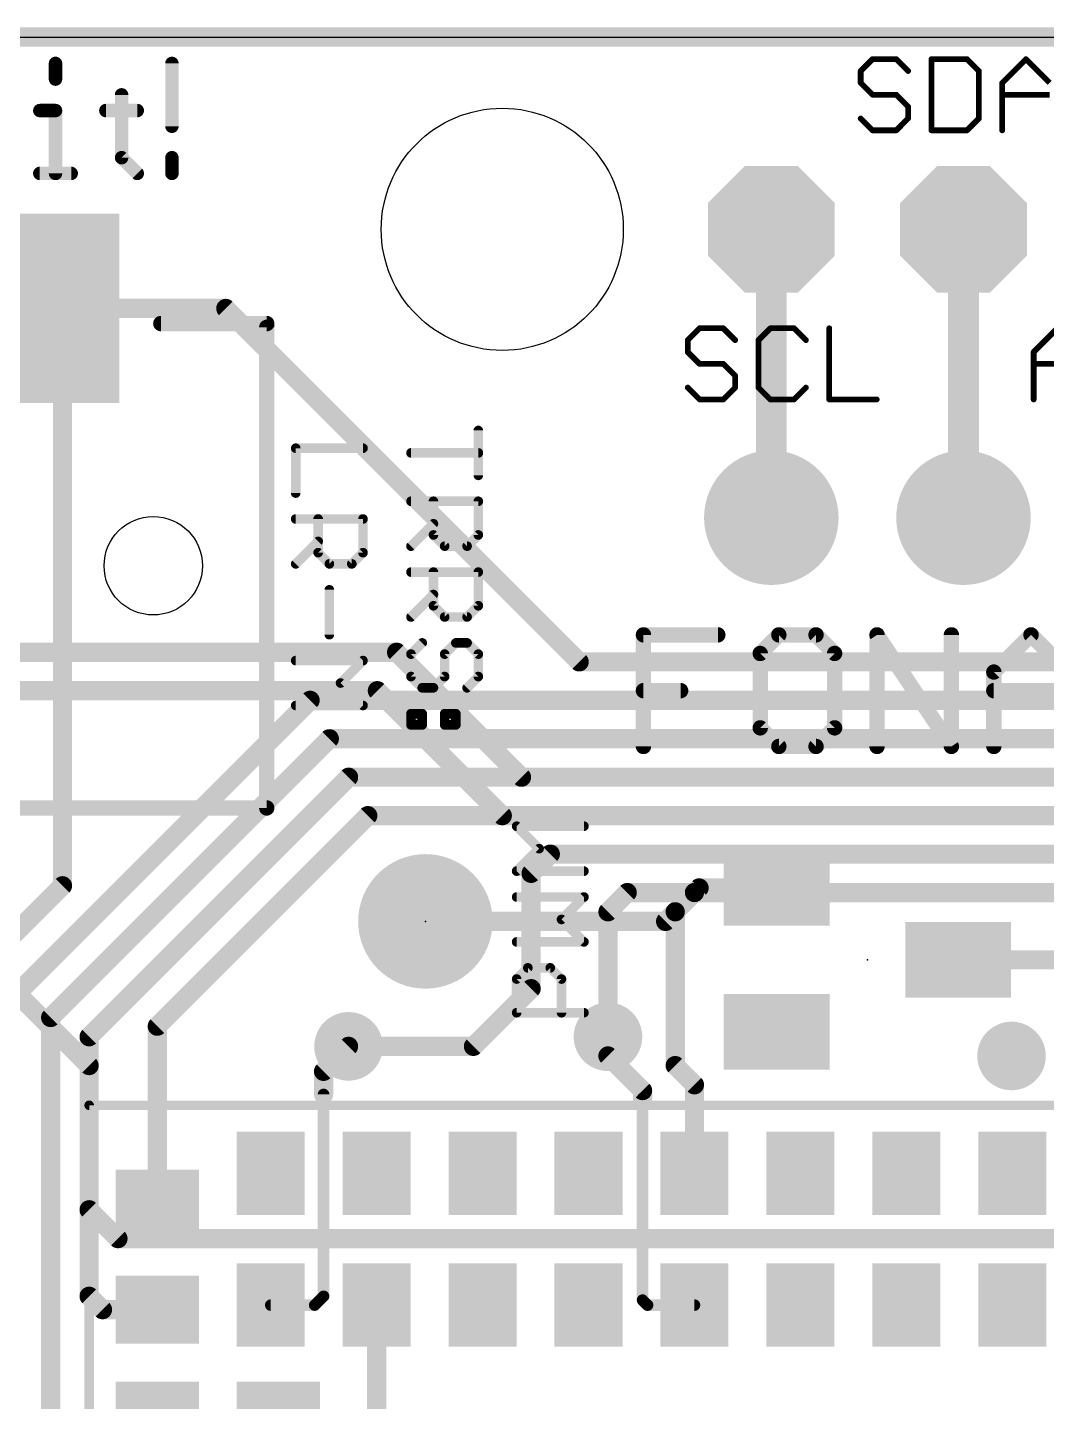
# Model space of a CAD drawing. Extents: x -0.1 to 68.7, y -0.1 to 53.5.
# Drawn here: x 8.96 to 22.43, y 35.31 to 53.47 of the extents above; entities that cross this region are included whole.
import ezdxf

# ---------------------------------------------------------------- set-up
doc = ezdxf.new("R2010")
doc.units = 0
for name, color, linetype in [('1', 12, 'CONTINUOUS'), ('16', 132, 'CONTINUOUS'), ('17', 110, 'CONTINUOUS'), ('18', 110, 'CONTINUOUS'), ('20', 53, 'CONTINUOUS'), ('21', 40, 'CONTINUOUS'), ('23', 53, 'CONTINUOUS')]:
    doc.layers.add(name, color=color, linetype=linetype)

# ---------------------------------------------------------------- blocks, each defined once
blk = doc.blocks.new('ROUNDP')
at = {"const_width": 0.5}
blk.add_lwpolyline([(0, -0.25, 1), (0, 0.25, 1), (0, -0.25)], format="xyb", dxfattribs=at)
blk = doc.blocks.new('OCTAGONP')
at = {"const_width": 0.5}
blk.add_lwpolyline([(-0.25, -0.1036), (-0.25, 0.1036), (-0.1036, 0.25), (0.1036, 0.25), (0.25, 0.1036), (0.25, -0.1036), (0.1036, -0.25), (-0.1036, -0.25), (-0.25, -0.1036), (-0.25, 0.1036)], dxfattribs=at)
blk = doc.blocks.new('RECT')
blk.add_solid([(-0.5, -0.5), (0.5, -0.5), (-0.5, 0.5), (0.5, 0.5)])
blk = doc.blocks.new('ROUNDV')
at = {"const_width": 0.5}
blk.add_lwpolyline([(0, -0.25, 1), (0, 0.25, 1), (0, -0.25)], format="xyb", dxfattribs=at)

msp = doc.modelspace()

# ---------------------------------------------------------------- linework, layer by layer
at = {"layer": '1'}
for points, const_width in [([(0, 53.34), (64.516, 53.34)], 0.254), ([(18.796, 50.8), (18.796, 46.99)], 0.4064), ([(21.336, 50.8), (21.336, 46.99)], 0.4064), ([(9.427, 49.755), (11.586, 49.755)], 0.254), ([(9.427, 49.755), (9.427, 42.127)], 0.254), ([(11.586, 49.755), (16.256, 45.085)], 0.254), ([(16.256, 45.085), (24.384, 45.085)], 0.254), ([(8.763, 40.64), (12.7, 44.577)], 0.254), ([(12.7, 44.577), (31.115, 44.577)], 0.254), ([(9.271, 40.386), (12.954, 44.069)], 0.254), ([(12.954, 44.069), (30.861, 44.069)], 0.254), ([(9.779, 40.132), (13.208, 43.561)], 0.254), ([(13.208, 43.561), (30.607, 43.561)], 0.254), ([(10.68, 40.271), (13.462, 43.053)], 0.254), ([(13.462, 43.053), (30.353, 43.053)], 0.254), ([(9.427, 42.127), (7.62, 40.32)], 0.254), ([(17.526, 41.783), (17.78, 42.037)], 0.254), ([(17.841, 42.098), (17.78, 42.037)], 0.254), ([(18.866, 42.098), (17.841, 42.098)], 0.254), ([(14.224, 41.656), (17.399, 41.656)], 0.254), ([(17.399, 41.656), (17.526, 41.783)], 0.254), ([(17.526, 41.783), (17.526, 39.751)], 0.254), ([(21.266, 41.148), (23.114, 41.148)], 0.254), ([(9.271, 35.052), (9.271, 40.386)], 0.254), ([(10.68, 37.926), (10.68, 40.271)], 0.254), ([(9.779, 36.703), (9.779, 40.132)], 0.254), ([(12.8778, 39.6748), (13.208, 40.005)], 0.254), ([(16.637, 40.132), (16.637, 39.878)], 0.254), ([(16.637, 39.878), (17.0942, 39.4208)], 0.254), ([(12.8778, 39.37), (12.8778, 39.6748)], 0.254), ([(17.526, 39.751), (17.78, 39.497)], 0.254), ([(17.78, 39.497), (17.78, 38.326)], 0.254), ([(12.8778, 36.703), (12.8778, 39.37)], 0.1524), ([(17.0942, 39.3192), (17.0942, 39.4208)], 0.254), ([(17.0942, 36.6522), (17.0942, 39.3192)], 0.1524), ([(17.78, 38.326), (17.78, 38.481)], 0.254), ([(9.956, 36.526), (9.779, 36.703)], 0.254), ([(12.7608, 36.586), (12.8778, 36.703)], 0.1524), ([(13.58, 36.586), (13.58, 34.553)], 0.254), ([(17.1604, 36.586), (17.0942, 36.6522)], 0.1524), ([(10.68, 36.526), (9.956, 36.526)], 0.254), ([(12.18, 36.586), (12.7608, 36.586)], 0.1524), ([(17.78, 36.586), (17.1604, 36.586)], 0.1524)]:
    msp.add_lwpolyline(points, dxfattribs=dict(at, const_width=const_width))
for points, const_width in [([(18.8976, 50.8, 1), (18.6944, 50.8)], 0.2032), ([(21.4376, 50.8, 1), (21.2344, 50.8)], 0.2032), ([(9.427, 49.8185, 1), (9.427, 49.6915)], 0.127), ([(9.4905, 49.755, 1), (9.3635, 49.755)], 0.127), ([(11.6309, 49.7999, 1), (11.5411, 49.7101)], 0.127), ([(11.586, 49.6915, 1), (11.586, 49.8185)], 0.127), ([(18.6944, 46.99, 1), (18.8976, 46.99)], 0.2032), ([(21.2344, 46.99, 1), (21.4376, 46.99)], 0.2032), ([(16.256, 45.1485, 1), (16.256, 45.0215)], 0.127), ([(16.2111, 45.0401, 1), (16.3009, 45.1299)], 0.127), ([(12.7, 44.6405, 1), (12.7, 44.5135)], 0.127), ([(12.7449, 44.5321, 1), (12.6551, 44.6219)], 0.127), ([(12.954, 44.1325, 1), (12.954, 44.0055)], 0.127), ([(12.9989, 44.0241, 1), (12.9091, 44.1139)], 0.127), ([(13.208, 43.6245, 1), (13.208, 43.4975)], 0.127), ([(13.2529, 43.5161, 1), (13.1631, 43.6059)], 0.127), ([(13.462, 43.1165, 1), (13.462, 42.9895)], 0.127), ([(13.5069, 43.0081, 1), (13.4171, 43.0979)], 0.127), ([(9.3635, 42.127, 1), (9.4905, 42.127)], 0.127), ([(9.4719, 42.0821, 1), (9.3821, 42.1719)], 0.127), ([(17.7351, 42.0819, 1), (17.8249, 41.9921)], 0.127), ([(17.8249, 41.9921, 1), (17.7351, 42.0819)], 0.127), ([(17.841, 42.1615, 1), (17.841, 42.0345)], 0.127), ([(17.8859, 42.0531, 1), (17.7961, 42.1429)], 0.127), ([(18.866, 42.0345, 1), (18.866, 42.1615)], 0.127), ([(14.224, 41.7195, 1), (14.224, 41.5925)], 0.127), ([(17.3541, 41.7009, 1), (17.4439, 41.6111)], 0.127), ([(17.399, 41.5925, 1), (17.399, 41.7195)], 0.127), ([(17.5895, 41.783, 1), (17.4625, 41.783)], 0.127), ([(17.4811, 41.8279, 1), (17.5709, 41.7381)], 0.127), ([(17.5709, 41.7381, 1), (17.4811, 41.8279)], 0.127), ([(21.266, 41.2115, 1), (21.266, 41.0845)], 0.127), ([(9.3345, 40.386, 1), (9.2075, 40.386)], 0.127), ([(9.2261, 40.4309, 1), (9.3159, 40.3411)], 0.127), ([(10.7435, 40.271, 1), (10.6165, 40.271)], 0.127), ([(10.6351, 40.3159, 1), (10.7249, 40.2261)], 0.127), ([(9.8425, 40.132, 1), (9.7155, 40.132)], 0.127), ([(9.7341, 40.1769, 1), (9.8239, 40.0871)], 0.127), ([(13.2529, 39.9601, 1), (13.1631, 40.0499)], 0.127), ([(16.7005, 40.132, 1), (16.5735, 40.132)], 0.127), ([(16.6819, 39.9229, 1), (16.5921, 39.8331)], 0.127), ([(16.5735, 39.878, 1), (16.7005, 39.878)], 0.127), ([(12.9413, 39.6748, 1), (12.8143, 39.6748)], 0.127), ([(12.8329, 39.7197, 1), (12.9227, 39.6299)], 0.127), ([(17.5709, 39.7959, 1), (17.4811, 39.7061)], 0.127), ([(17.4625, 39.751, 1), (17.5895, 39.751)], 0.127), ([(17.8435, 39.497, 1), (17.7165, 39.497)], 0.127), ([(17.7351, 39.4521, 1), (17.8249, 39.5419)], 0.127), ([(12.8143, 39.37, 1), (12.9413, 39.37)], 0.127), ([(12.9159, 39.37, 1), (12.8397, 39.37)], 0.0762), ([(17.1577, 39.4208, 1), (17.0307, 39.4208)], 0.127), ([(17.0493, 39.3759, 1), (17.1391, 39.4657)], 0.127), ([(17.0307, 39.3192, 1), (17.1577, 39.3192)], 0.127), ([(17.1323, 39.3192, 1), (17.0561, 39.3192)], 0.0762), ([(17.8435, 38.481, 1), (17.7165, 38.481)], 0.127), ([(17.7165, 38.326, 1), (17.8435, 38.326)], 0.127), ([(17.7165, 38.326, 1), (17.8435, 38.326)], 0.127), ([(10.6165, 37.926, 1), (10.7435, 37.926)], 0.127), ([(9.8239, 36.7479, 1), (9.7341, 36.6581)], 0.127), ([(9.7155, 36.703, 1), (9.8425, 36.703)], 0.127), ([(12.8397, 36.703, 1), (12.9159, 36.703)], 0.0762), ([(12.9047, 36.6761, 1), (12.8509, 36.7299)], 0.0762), ([(13.6435, 36.586, 1), (13.5165, 36.586)], 0.127), ([(17.0561, 36.6522, 1), (17.1323, 36.6522)], 0.0762), ([(17.1211, 36.6791, 1), (17.0673, 36.6253)], 0.0762), ([(9.956, 36.5895, 1), (9.956, 36.4625)], 0.127), ([(9.9111, 36.4811, 1), (10.0009, 36.5709)], 0.127), ([(10.68, 36.4625, 1), (10.68, 36.5895)], 0.127), ([(12.18, 36.6241, 1), (12.18, 36.5479)], 0.0762), ([(12.7339, 36.6129, 1), (12.7877, 36.5591)], 0.0762), ([(12.7608, 36.5479, 1), (12.7608, 36.6241)], 0.0762), ([(17.1604, 36.6241, 1), (17.1604, 36.5479)], 0.0762), ([(17.1335, 36.5591, 1), (17.1873, 36.6129)], 0.0762), ([(17.78, 36.5479, 1), (17.78, 36.6241)], 0.0762)]:
    msp.add_lwpolyline(points, format="xyb", dxfattribs=dict(at, const_width=const_width))
at = {"layer": '16', "const_width": 0.254}
for points in [[(0, 53.34), (64.516, 53.34)], [(6.096, 45.212), (13.843, 45.212)], [(13.843, 45.212), (15.494, 43.561)], [(6.35, 44.704), (13.589, 44.704)], [(13.589, 44.704), (15.24, 43.053)], [(15.494, 43.561), (25.654, 43.561)], [(15.24, 43.053), (24.257, 43.053)], [(15.621, 42.291), (15.875, 42.545)], [(15.875, 42.545), (23.876, 42.545)], [(15.621, 40.767), (15.621, 42.291)], [(16.637, 41.783), (16.891, 42.037)], [(16.891, 42.037), (23.368, 42.037)], [(9.779, 39.751), (7.62, 41.91)], [(16.637, 40.132), (16.637, 41.783)], [(14.859, 40.005), (15.621, 40.767)], [(13.208, 40.005), (14.859, 40.005)], [(9.779, 37.846), (9.779, 39.751)], [(10.16, 37.465), (9.779, 37.846)], [(10.287, 37.465), (10.16, 37.465)], [(22.606, 37.465), (10.287, 37.465)]]:
    msp.add_lwpolyline(points, dxfattribs=at)
at = {"layer": '16', "const_width": 0.127}
for points in [[(13.8879, 45.2569, 1), (13.7981, 45.1671)], [(13.843, 45.1485, 1), (13.843, 45.2755)], [(13.6339, 44.7489, 1), (13.5441, 44.6591)], [(13.589, 44.6405, 1), (13.589, 44.7675)], [(15.494, 43.6245, 1), (15.494, 43.4975)], [(15.4491, 43.5161, 1), (15.5389, 43.6059)], [(15.24, 43.1165, 1), (15.24, 42.9895)], [(15.1951, 43.0081, 1), (15.2849, 43.0979)], [(15.875, 42.6085, 1), (15.875, 42.4815)], [(15.9199, 42.5001, 1), (15.8301, 42.5899)], [(15.6845, 42.291, 1), (15.5575, 42.291)], [(15.5761, 42.3359, 1), (15.6659, 42.2461)], [(16.891, 42.1005, 1), (16.891, 41.9735)], [(16.9359, 41.9921, 1), (16.8461, 42.0819)], [(16.7005, 41.783, 1), (16.5735, 41.783)], [(16.5921, 41.8279, 1), (16.6819, 41.7381)], [(15.6659, 40.7221, 1), (15.5761, 40.8119)], [(15.5575, 40.767, 1), (15.6845, 40.767)], [(13.208, 40.0685, 1), (13.208, 39.9415)], [(14.859, 39.9415, 1), (14.859, 40.0685)], [(16.5735, 40.132, 1), (16.7005, 40.132)], [(14.8141, 40.0499, 1), (14.9039, 39.9601)], [(9.8425, 39.751, 1), (9.7155, 39.751)], [(9.7341, 39.7061, 1), (9.8239, 39.7959)], [(9.8239, 37.8909, 1), (9.7341, 37.8011)], [(9.7155, 37.846, 1), (9.8425, 37.846)], [(10.16, 37.5285, 1), (10.16, 37.4015)], [(10.287, 37.5285, 1), (10.287, 37.4015)], [(10.287, 37.4015, 1), (10.287, 37.5285)], [(10.1151, 37.4201, 1), (10.2049, 37.5099)]]:
    msp.add_lwpolyline(points, format="xyb", dxfattribs=at)
at = {"layer": '20'}
msp.add_line((0, 53.34), (64.516, 53.34), dxfattribs=at)
for centre, radius in [((15.24, 50.8), 1.6), ((10.627, 46.355), 0.65)]:
    msp.add_circle(centre, radius, dxfattribs=at)
at = {"layer": '21'}
for points, const_width in [([(9.3794, 52.9922, 1), (9.2905, 52.9922)], 0.0889), ([(10.9181, 52.9922, 1), (10.8292, 52.9922)], 0.0889), ([(20.1339, 53.0678, 1), (20.1339, 53.0297)], 0.0381), ([(20.1473, 53.0352, 1), (20.1204, 53.0622)], 0.0381), ([(20.4609, 53.0622, 1), (20.4339, 53.0352)], 0.0381), ([(20.4474, 53.0297, 1), (20.4474, 53.0678)], 0.0381), ([(20.9317, 53.0487, 1), (20.8936, 53.0487)], 0.0381), ([(20.9126, 53.0678, 1), (20.9126, 53.0297)], 0.0381), ([(21.3964, 53.0622, 1), (21.3694, 53.0352)], 0.0381), ([(21.3829, 53.0297, 1), (21.3829, 53.0678)], 0.0381), ([(22.1751, 53.0622, 1), (22.1482, 53.0352)], 0.0381), ([(22.1751, 53.0352, 1), (22.1482, 53.0622)], 0.0381), ([(19.9636, 52.9054, 1), (19.9906, 52.8785)], 0.0381), ([(19.9962, 52.8919, 1), (19.9581, 52.8919)], 0.0381), ([(20.5907, 52.8785, 1), (20.6176, 52.9054)], 0.0381), ([(21.5587, 52.8919, 1), (21.5206, 52.8919)], 0.0381), ([(21.5262, 52.8785, 1), (21.5532, 52.9054)], 0.0381), ([(9.2905, 52.7846, 1), (9.3794, 52.7846)], 0.0889), ([(10.2526, 52.577, 1), (10.1637, 52.577)], 0.0889), ([(19.9906, 52.7486, 1), (19.9636, 52.7217)], 0.0381), ([(19.9581, 52.7352, 1), (19.9962, 52.7352)], 0.0381), ([(21.8672, 52.7352, 1), (21.8291, 52.7352)], 0.0381), ([(21.8347, 52.7486, 1), (21.8616, 52.7217)], 0.0381), ([(20.1339, 52.5975, 1), (20.1339, 52.5594)], 0.0381), ([(20.1204, 52.5649, 1), (20.1473, 52.5919)], 0.0381), ([(20.4609, 52.5919, 1), (20.4339, 52.5649)], 0.0381), ([(20.4474, 52.5594, 1), (20.4474, 52.5975)], 0.0381), ([(21.8481, 52.5975, 1), (21.8481, 52.5594)], 0.0381), ([(9.1274, 52.4138, 1), (9.1274, 52.3249)], 0.0889), ([(9.3794, 52.3693, 1), (9.2905, 52.3693)], 0.0889), ([(9.335, 52.3249, 1), (9.335, 52.4138)], 0.0889), ([(10.0005, 52.4138, 1), (10.0005, 52.3249)], 0.0889), ([(10.4158, 52.3249, 1), (10.4158, 52.4138)], 0.0889), ([(19.9906, 52.2783, 1), (19.9636, 52.2514)], 0.0381), ([(20.6232, 52.4216, 1), (20.5851, 52.4216)], 0.0381), ([(20.5907, 52.4082, 1), (20.6176, 52.4351)], 0.0381), ([(20.6176, 52.2514, 1), (20.5907, 52.2783)], 0.0381), ([(21.5532, 52.2514, 1), (21.5262, 52.2783)], 0.0381), ([(10.8292, 52.1617, 1), (10.9181, 52.1617)], 0.0889), ([(20.1339, 52.1272, 1), (20.1339, 52.0891)], 0.0381), ([(20.1204, 52.0946, 1), (20.1473, 52.1216)], 0.0381), ([(20.4339, 52.1216, 1), (20.4609, 52.0946)], 0.0381), ([(20.4474, 52.0891, 1), (20.4474, 52.1272)], 0.0381), ([(20.5851, 52.2649, 1), (20.6232, 52.2649)], 0.0381), ([(20.9126, 52.1272, 1), (20.9126, 52.0891)], 0.0381), ([(20.8936, 52.1081, 1), (20.9317, 52.1081)], 0.0381), ([(21.3694, 52.1216, 1), (21.3964, 52.0946)], 0.0381), ([(21.3829, 52.0891, 1), (21.3829, 52.1272)], 0.0381), ([(21.5206, 52.2649, 1), (21.5587, 52.2649)], 0.0381), ([(21.8291, 52.1081, 1), (21.8672, 52.1081)], 0.0381), ([(10.2396, 51.7779, 1), (10.1767, 51.7151)], 0.0889), ([(10.1637, 51.7465, 1), (10.2526, 51.7465)], 0.0889), ([(10.9181, 51.7465, 1), (10.8292, 51.7465)], 0.0889), ([(9.1274, 51.5834, 1), (9.1274, 51.4945)], 0.0889), ([(9.2905, 51.5389, 1), (9.3794, 51.5389)], 0.0889), ([(9.5426, 51.4945, 1), (9.5426, 51.5834)], 0.0889), ([(10.3843, 51.5075, 1), (10.4472, 51.5703)], 0.0889), ([(10.8292, 51.5389, 1), (10.9181, 51.5389)], 0.0889), ([(10.727, 49.6058, 1), (10.727, 49.5042)], 0.1016), ([(12.1778, 49.505, 1), (12.0762, 49.505)], 0.1016), ([(12.127, 49.5042, 1), (12.127, 49.6058)], 0.1016), ([(17.8479, 49.5118, 1), (17.8479, 49.4737)], 0.0381), ([(17.8613, 49.4792, 1), (17.8344, 49.5062)], 0.0381), ([(18.1749, 49.5062, 1), (18.1479, 49.4792)], 0.0381), ([(18.1614, 49.4737, 1), (18.1614, 49.5118)], 0.0381), ([(18.7834, 49.5118, 1), (18.7834, 49.4737)], 0.0381), ([(18.7969, 49.4792, 1), (18.7699, 49.5062)], 0.0381), ([(19.1104, 49.5062, 1), (19.0834, 49.4792)], 0.0381), ([(19.0969, 49.4737, 1), (19.0969, 49.5118)], 0.0381), ([(19.5812, 49.4927, 1), (19.5431, 49.4927)], 0.0381), ([(17.6776, 49.3494, 1), (17.7046, 49.3225)], 0.0381), ([(17.7046, 49.1926, 1), (17.6776, 49.1657)], 0.0381), ([(17.7102, 49.3359, 1), (17.6721, 49.3359)], 0.0381), ([(18.3047, 49.3225, 1), (18.3316, 49.3494)], 0.0381), ([(18.6131, 49.3494, 1), (18.6401, 49.3225)], 0.0381), ([(18.6457, 49.3359, 1), (18.6076, 49.3359)], 0.0381), ([(19.2402, 49.3225, 1), (19.2672, 49.3494)], 0.0381), ([(22.2822, 49.1792, 1), (22.2441, 49.1792)], 0.0381), ([(22.2496, 49.1926, 1), (22.2766, 49.1657)], 0.0381), ([(17.6721, 49.1792, 1), (17.7102, 49.1792)], 0.0381), ([(17.8479, 49.0415, 1), (17.8479, 49.0034)], 0.0381), ([(17.8344, 49.0089, 1), (17.8613, 49.0359)], 0.0381), ([(18.1749, 49.0359, 1), (18.1479, 49.0089)], 0.0381), ([(18.1614, 49.0034, 1), (18.1614, 49.0415)], 0.0381), ([(22.2631, 49.0415, 1), (22.2631, 49.0034)], 0.0381), ([(18.3372, 48.8656, 1), (18.2991, 48.8656)], 0.0381), ([(18.3047, 48.8522, 1), (18.3316, 48.8791)], 0.0381), ([(17.7046, 48.7223, 1), (17.6776, 48.6954)], 0.0381), ([(18.2991, 48.7089, 1), (18.3372, 48.7089)], 0.0381), ([(18.3316, 48.6954, 1), (18.3047, 48.7223)], 0.0381), ([(18.6401, 48.7223, 1), (18.6131, 48.6954)], 0.0381), ([(18.6076, 48.7089, 1), (18.6457, 48.7089)], 0.0381), ([(19.2672, 48.6954, 1), (19.2402, 48.7223)], 0.0381), ([(17.8479, 48.5712, 1), (17.8479, 48.5331)], 0.0381), ([(17.8344, 48.5386, 1), (17.8613, 48.5656)], 0.0381), ([(18.1479, 48.5656, 1), (18.1749, 48.5386)], 0.0381), ([(18.1614, 48.5331, 1), (18.1614, 48.5712)], 0.0381), ([(18.7834, 48.5712, 1), (18.7834, 48.5331)], 0.0381), ([(18.7699, 48.5386, 1), (18.7969, 48.5656)], 0.0381), ([(19.0834, 48.5656, 1), (19.1104, 48.5386)], 0.0381), ([(19.0969, 48.5331, 1), (19.0969, 48.5712)], 0.0381), ([(19.5621, 48.5712, 1), (19.5621, 48.5331)], 0.0381), ([(19.5431, 48.5521, 1), (19.5812, 48.5521)], 0.0381), ([(20.1892, 48.5331, 1), (20.1892, 48.5712)], 0.0381), ([(22.2441, 48.5521, 1), (22.2822, 48.5521)], 0.0381), ([(14.955, 48.1424, 1), (14.8915, 48.1424)], 0.0635), ([(12.5095, 47.9403, 1), (12.5095, 47.8768)], 0.0635), ([(12.5413, 47.9085, 1), (12.4778, 47.9085)], 0.0635), ([(13.3993, 47.8768, 1), (13.3993, 47.9403)], 0.0635), ([(14.0335, 47.8776, 1), (14.0335, 47.8141)], 0.0635), ([(14.9233, 47.8141, 1), (14.9233, 47.8776)], 0.0635), ([(14.8915, 47.5492, 1), (14.955, 47.5492)], 0.0635), ([(12.4778, 47.3154, 1), (12.5413, 47.3154)], 0.0635), ([(14.0335, 47.2387, 1), (14.0335, 47.1752)], 0.0635), ([(14.3618, 47.2069, 1), (14.2983, 47.2069)], 0.0635), ([(14.955, 47.2069, 1), (14.8915, 47.2069)], 0.0635), ([(14.9233, 47.1752, 1), (14.9233, 47.2387)], 0.0635), ([(12.5095, 47.0048, 1), (12.5095, 46.9413)], 0.0635), ([(12.8378, 46.973, 1), (12.7743, 46.973)], 0.0635), ([(13.431, 46.973, 1), (13.3675, 46.973)], 0.0635), ([(13.3993, 46.9413, 1), (13.3993, 47.0048)], 0.0635), ([(14.3525, 46.8879, 1), (14.3076, 46.9328)], 0.0635), ([(12.8285, 46.654, 1), (12.7836, 46.6989)], 0.0635), ([(14.011, 46.6362, 1), (14.056, 46.5913)], 0.0635), ([(14.2983, 46.762, 1), (14.3618, 46.762)], 0.0635), ([(14.3525, 46.7845, 1), (14.3076, 46.7396)], 0.0635), ([(14.4784, 46.6455, 1), (14.4784, 46.582)], 0.0635), ([(14.4559, 46.5913, 1), (14.5008, 46.6362)], 0.0635), ([(14.7525, 46.6362, 1), (14.7974, 46.5913)], 0.0635), ([(14.775, 46.582, 1), (14.775, 46.6455)], 0.0635), ([(14.8915, 46.762, 1), (14.955, 46.762)], 0.0635), ([(14.9457, 46.7396, 1), (14.9008, 46.7845)], 0.0635), ([(12.7743, 46.5281, 1), (12.8378, 46.5281)], 0.0635), ([(12.8285, 46.5506, 1), (12.7836, 46.5057)], 0.0635), ([(13.3675, 46.5281, 1), (13.431, 46.5281)], 0.0635), ([(13.4217, 46.5057, 1), (13.3768, 46.5506)], 0.0635), ([(12.487, 46.4023, 1), (12.532, 46.3574)], 0.0635), ([(12.9544, 46.4116, 1), (12.9544, 46.3481)], 0.0635), ([(12.9319, 46.3574, 1), (12.9768, 46.4023)], 0.0635), ([(13.2285, 46.4023, 1), (13.2734, 46.3574)], 0.0635), ([(13.251, 46.3481, 1), (13.251, 46.4116)], 0.0635), ([(14.0335, 46.3031, 1), (14.0335, 46.2396)], 0.0635), ([(14.3618, 46.2714, 1), (14.2983, 46.2714)], 0.0635), ([(14.955, 46.2714, 1), (14.8915, 46.2714)], 0.0635), ([(14.9233, 46.2396, 1), (14.9233, 46.3031)], 0.0635), ([(12.9861, 46.0375, 1), (12.9226, 46.0375)], 0.0635), ([(14.3525, 45.9523, 1), (14.3076, 45.9972)], 0.0635), ([(14.2983, 45.8265, 1), (14.3618, 45.8265)], 0.0635), ([(14.3525, 45.849, 1), (14.3076, 45.8041)], 0.0635), ([(14.8915, 45.8265, 1), (14.955, 45.8265)], 0.0635), ([(14.9457, 45.8041, 1), (14.9008, 45.849)], 0.0635), ([(14.011, 45.7007, 1), (14.056, 45.6558)], 0.0635), ([(14.4784, 45.71, 1), (14.4784, 45.6465)], 0.0635), ([(14.4559, 45.6558, 1), (14.5008, 45.7007)], 0.0635), ([(14.7525, 45.7007, 1), (14.7974, 45.6558)], 0.0635), ([(14.775, 45.6465, 1), (14.775, 45.71)], 0.0635), ([(12.9226, 45.4443, 1), (12.9861, 45.4443)], 0.0635), ([(14.2042, 45.3134, 1), (14.1593, 45.3583)], 0.0635), ([(14.6267, 45.3676, 1), (14.6267, 45.3041)], 0.0635), ([(14.6491, 45.3134, 1), (14.6042, 45.3583)], 0.0635), ([(14.7974, 45.3583, 1), (14.7525, 45.3134)], 0.0635), ([(14.775, 45.3041, 1), (14.775, 45.3676)], 0.0635), ([(17.1569, 45.4419, 1), (17.0553, 45.4419)], 0.1016), ([(17.1061, 45.4927, 1), (17.1061, 45.3911)], 0.1016), ([(18.0891, 45.3911, 1), (18.0891, 45.4927)], 0.1016), ([(18.8954, 45.4927, 1), (18.8954, 45.3911)], 0.1016), ([(18.9313, 45.4059, 1), (18.8595, 45.4778)], 0.1016), ([(19.4228, 45.4778, 1), (19.351, 45.4059)], 0.1016), ([(19.3869, 45.3911, 1), (19.3869, 45.4927)], 0.1016), ([(20.2441, 45.4419, 1), (20.1425, 45.4419)], 0.1016), ([(20.2356, 45.47, 1), (20.151, 45.4137)], 0.1016), ([(21.2271, 45.4419, 1), (21.1255, 45.4419)], 0.1016), ([(22.2643, 45.4778, 1), (22.1925, 45.4059)], 0.1016), ([(22.2643, 45.4059, 1), (22.1925, 45.4778)], 0.1016), ([(14.0653, 45.1876, 1), (14.0017, 45.1876)], 0.0635), ([(14.011, 45.21, 1), (14.056, 45.1651)], 0.0635), ([(14.5101, 45.1876, 1), (14.4466, 45.1876)], 0.0635), ([(14.4559, 45.21, 1), (14.5008, 45.1651)], 0.0635), ([(14.955, 45.1876, 1), (14.8915, 45.1876)], 0.0635), ([(14.9008, 45.1651, 1), (14.9457, 45.21)], 0.0635), ([(18.7005, 45.1961, 1), (18.5989, 45.1961)], 0.1016), ([(18.6138, 45.232, 1), (18.6856, 45.1602)], 0.1016), ([(19.6835, 45.1961, 1), (19.5819, 45.1961)], 0.1016), ([(19.5967, 45.1602, 1), (19.6686, 45.232)], 0.1016), ([(12.5095, 45.1337, 1), (12.5095, 45.0702)], 0.0635), ([(13.4217, 45.0795, 1), (13.3768, 45.1244)], 0.0635), ([(13.3993, 45.0702, 1), (13.3993, 45.1337)], 0.0635), ([(21.7877, 44.9504, 1), (21.6861, 44.9504)], 0.1016), ([(21.701, 44.9863, 1), (21.7728, 44.9145)], 0.1016), ([(13.1251, 44.8279, 1), (13.0802, 44.7829)], 0.0635), ([(13.0802, 44.8279, 1), (13.1251, 44.7829)], 0.0635), ([(14.0017, 44.891, 1), (14.0653, 44.891)], 0.0635), ([(14.056, 44.9134, 1), (14.011, 44.8685)], 0.0635), ([(14.4466, 44.891, 1), (14.5101, 44.891)], 0.0635), ([(14.5008, 44.8685, 1), (14.4559, 44.9134)], 0.0635), ([(14.8915, 44.891, 1), (14.955, 44.891)], 0.0635), ([(14.9457, 44.8685, 1), (14.9008, 44.9134)], 0.0635), ([(14.1818, 44.7744, 1), (14.1818, 44.7109)], 0.0635), ([(14.1593, 44.7202, 1), (14.2042, 44.7651)], 0.0635), ([(14.3076, 44.7651, 1), (14.3525, 44.7202)], 0.0635), ([(14.3301, 44.7109, 1), (14.3301, 44.7744)], 0.0635), ([(14.7525, 44.7651, 1), (14.7974, 44.7202)], 0.0635), ([(17.1061, 44.7554, 1), (17.1061, 44.6538)], 0.1016), ([(17.5976, 44.6538, 1), (17.5976, 44.7554)], 0.1016), ([(21.7369, 44.7554, 1), (21.7369, 44.6538)], 0.1016), ([(12.5095, 44.5406, 1), (12.5095, 44.4771)], 0.0635), ([(13.3768, 44.4864, 1), (13.4217, 44.5313)], 0.0635), ([(13.3993, 44.4771, 1), (13.3993, 44.5406)], 0.0635), ([(14.0653, 44.4003, 1), (14.0017, 44.4003)], 0.0635), ([(14.0335, 44.4321, 1), (14.0335, 44.3686)], 0.0635), ([(14.0335, 44.2838, 1), (14.0335, 44.2203)], 0.0635), ([(14.2135, 44.4003, 1), (14.15, 44.4003)], 0.0635), ([(14.1818, 44.3686, 1), (14.1818, 44.4321)], 0.0635), ([(14.1818, 44.2203, 1), (14.1818, 44.2838)], 0.0635), ([(14.5101, 44.4003, 1), (14.4466, 44.4003)], 0.0635), ([(14.4784, 44.4321, 1), (14.4784, 44.3686)], 0.0635), ([(14.4784, 44.2838, 1), (14.4784, 44.2203)], 0.0635), ([(14.6584, 44.4003, 1), (14.5949, 44.4003)], 0.0635), ([(14.6267, 44.3686, 1), (14.6267, 44.4321)], 0.0635), ([(14.6267, 44.2203, 1), (14.6267, 44.2838)], 0.0635), ([(18.6856, 44.2491, 1), (18.6138, 44.1772)], 0.1016), ([(19.6686, 44.1772, 1), (19.5967, 44.2491)], 0.1016), ([(14.0017, 44.2521, 1), (14.0653, 44.2521)], 0.0635), ([(14.15, 44.2521, 1), (14.2135, 44.2521)], 0.0635), ([(14.4466, 44.2521, 1), (14.5101, 44.2521)], 0.0635), ([(14.5949, 44.2521, 1), (14.6584, 44.2521)], 0.0635), ([(18.5989, 44.2131, 1), (18.7005, 44.2131)], 0.1016), ([(19.5819, 44.2131, 1), (19.6835, 44.2131)], 0.1016), ([(17.0553, 43.9674, 1), (17.1569, 43.9674)], 0.1016), ([(18.8954, 44.0182, 1), (18.8954, 43.9166)], 0.1016), ([(18.8595, 43.9315, 1), (18.9313, 44.0033)], 0.1016), ([(19.351, 44.0033, 1), (19.4228, 43.9315)], 0.1016), ([(19.3869, 43.9166, 1), (19.3869, 44.0182)], 0.1016), ([(20.1425, 43.9674, 1), (20.2441, 43.9674)], 0.1016), ([(21.1255, 43.9674, 1), (21.2271, 43.9674)], 0.1016), ([(21.134, 43.9392, 1), (21.2185, 43.9956)], 0.1016), ([(21.6861, 43.9674, 1), (21.7877, 43.9674)], 0.1016), ([(12.127, 43.1042, 1), (12.127, 43.2058)], 0.1016), ([(12.0762, 43.155, 1), (12.1778, 43.155)], 0.1016), ([(15.4297, 42.9455, 1), (15.4297, 42.882)], 0.0635), ([(15.4522, 42.9362, 1), (15.4073, 42.8913)], 0.0635), ([(16.3195, 42.882, 1), (16.3195, 42.9455)], 0.0635), ([(15.7488, 42.5947, 1), (15.7039, 42.6396)], 0.0635), ([(15.7039, 42.5947, 1), (15.7488, 42.6396)], 0.0635), ([(15.4297, 42.3523, 1), (15.4297, 42.2888)], 0.0635), ([(15.4073, 42.343, 1), (15.4522, 42.2981)], 0.0635), ([(16.3195, 42.2888, 1), (16.3195, 42.3523)], 0.0635), ([(15.4297, 42.0099, 1), (15.4297, 41.9464)], 0.0635), ([(16.342, 41.9557, 1), (16.297, 42.0006)], 0.0635), ([(16.3195, 41.9464, 1), (16.3195, 42.0099)], 0.0635), ([(16.0454, 41.7041, 1), (16.0005, 41.6592)], 0.0635), ([(16.0005, 41.7041, 1), (16.0454, 41.6592)], 0.0635), ([(15.4297, 41.4168, 1), (15.4297, 41.3533)], 0.0635), ([(16.297, 41.3626, 1), (16.342, 41.4075)], 0.0635), ([(16.3195, 41.3533, 1), (16.3195, 41.4168)], 0.0635), ([(15.578, 41.0744, 1), (15.578, 41.0109)], 0.0635), ([(15.6005, 41.0202, 1), (15.5556, 41.0651)], 0.0635), ([(15.8971, 41.0651, 1), (15.8522, 41.0202)], 0.0635), ([(15.8746, 41.0109, 1), (15.8746, 41.0744)], 0.0635), ([(15.4615, 40.8944, 1), (15.398, 40.8944)], 0.0635), ([(15.4073, 40.9168, 1), (15.4522, 40.8719)], 0.0635), ([(16.0547, 40.8944, 1), (15.9912, 40.8944)], 0.0635), ([(16.0005, 40.8719, 1), (16.0454, 40.9168)], 0.0635), ([(15.4297, 40.4813, 1), (15.4297, 40.4177)], 0.0635), ([(16.3195, 40.4177, 1), (16.3195, 40.4813)], 0.0635), ([(15.398, 40.4495, 1), (15.4615, 40.4495)], 0.0635), ([(15.9912, 40.4495, 1), (16.0547, 40.4495)], 0.0635), ([(9.78, 39.2578, 1), (9.78, 39.1942)], 0.0635), ([(9.8118, 39.226, 1), (9.7483, 39.226)], 0.0635)]:
    msp.add_lwpolyline(points, format="xyb", dxfattribs=dict(at, const_width=const_width))
for points, const_width in [([(9.335, 52.9922), (9.335, 52.7846)], 0.1778), ([(10.8737, 52.9922), (10.8737, 52.1617)], 0.1778), ([(20.1339, 53.0487), (19.9771, 52.8919)], 0.0762), ([(20.4474, 53.0487), (20.1339, 53.0487)], 0.0762), ([(20.6042, 52.8919), (20.4474, 53.0487)], 0.0762), ([(20.9126, 53.0487), (20.9126, 52.1081)], 0.0762), ([(21.3829, 53.0487), (20.9126, 53.0487)], 0.0762), ([(21.5397, 52.8919), (21.3829, 53.0487)], 0.0762), ([(21.8481, 52.7352), (22.1617, 53.0487)], 0.0762), ([(22.1617, 53.0487), (22.4752, 52.7352)], 0.0762), ([(19.9771, 52.8919), (19.9771, 52.7352)], 0.0762), ([(21.5397, 52.2649), (21.5397, 52.8919)], 0.0762), ([(10.2081, 52.577), (10.2081, 51.7465)], 0.1778), ([(19.9771, 52.7352), (20.1339, 52.5784)], 0.0762), ([(21.8481, 52.1081), (21.8481, 52.7352)], 0.0762), ([(20.1339, 52.5784), (20.4474, 52.5784)], 0.0762), ([(20.4474, 52.5784), (20.6042, 52.4216)], 0.0762), ([(21.8481, 52.5784), (22.4752, 52.5784)], 0.0762), ([(9.1274, 52.3693), (9.335, 52.3693)], 0.1778), ([(9.335, 52.3693), (9.335, 51.5389)], 0.1778), ([(10.0005, 52.3693), (10.4158, 52.3693)], 0.1778), ([(20.1339, 52.1081), (19.9771, 52.2649)], 0.0762), ([(20.6042, 52.2649), (20.4474, 52.1081)], 0.0762), ([(20.6042, 52.4216), (20.6042, 52.2649)], 0.0762), ([(21.3829, 52.1081), (21.5397, 52.2649)], 0.0762), ([(20.4474, 52.1081), (20.1339, 52.1081)], 0.0762), ([(20.9126, 52.1081), (21.3829, 52.1081)], 0.0762), ([(10.2081, 51.7465), (10.4158, 51.5389)], 0.1778), ([(10.8737, 51.7465), (10.8737, 51.5389)], 0.1778), ([(9.1274, 51.5389), (9.5426, 51.5389)], 0.1778), ([(12.127, 49.555), (10.727, 49.555)], 0.2032), ([(12.127, 49.505), (12.127, 43.155)], 0.2032), ([(17.8479, 49.4927), (17.6911, 49.3359)], 0.0762), ([(18.1614, 49.4927), (17.8479, 49.4927)], 0.0762), ([(18.3182, 49.3359), (18.1614, 49.4927)], 0.0762), ([(18.7834, 49.4927), (18.6266, 49.3359)], 0.0762), ([(19.0969, 49.4927), (18.7834, 49.4927)], 0.0762), ([(19.2537, 49.3359), (19.0969, 49.4927)], 0.0762), ([(19.5621, 49.4927), (19.5621, 48.5521)], 0.0762), ([(22.2631, 49.1792), (22.5766, 49.4927)], 0.0762), ([(17.6911, 49.3359), (17.6911, 49.1792)], 0.0762), ([(17.6911, 49.1792), (17.8479, 49.0224)], 0.0762), ([(18.6266, 49.3359), (18.6266, 48.7089)], 0.0762), ([(22.2631, 48.5521), (22.2631, 49.1792)], 0.0762), ([(17.8479, 49.0224), (18.1614, 49.0224)], 0.0762), ([(18.1614, 49.0224), (18.3182, 48.8656)], 0.0762), ([(22.2631, 49.0224), (22.8902, 49.0224)], 0.0762), ([(18.3182, 48.8656), (18.3182, 48.7089)], 0.0762), ([(17.8479, 48.5521), (17.6911, 48.7089)], 0.0762), ([(18.3182, 48.7089), (18.1614, 48.5521)], 0.0762), ([(18.6266, 48.7089), (18.7834, 48.5521)], 0.0762), ([(19.0969, 48.5521), (19.2537, 48.7089)], 0.0762), ([(18.1614, 48.5521), (17.8479, 48.5521)], 0.0762), ([(18.7834, 48.5521), (19.0969, 48.5521)], 0.0762), ([(19.5621, 48.5521), (20.1892, 48.5521)], 0.0762), ([(14.9233, 48.1424), (14.9233, 47.5492)], 0.127), ([(13.3993, 47.9085), (12.5095, 47.9085)], 0.127), ([(12.5095, 47.9085), (12.5095, 47.3154)], 0.127), ([(14.0335, 47.8458), (14.9233, 47.8458)], 0.127), ([(14.0335, 47.2069), (14.9233, 47.2069)], 0.127), ([(14.3301, 46.762), (14.3301, 47.2069)], 0.127), ([(14.9233, 47.2069), (14.9233, 46.762)], 0.127), ([(12.5095, 46.973), (13.3993, 46.973)], 0.127), ([(12.8061, 46.5281), (12.8061, 46.973)], 0.127), ([(13.3993, 46.973), (13.3993, 46.5281)], 0.127), ([(14.3301, 46.9103), (14.0335, 46.6137)], 0.127), ([(12.8061, 46.6764), (12.5095, 46.3799)], 0.127), ([(14.4784, 46.6137), (14.3301, 46.762)], 0.127), ([(14.775, 46.6137), (14.4784, 46.6137)], 0.127), ([(14.9233, 46.762), (14.775, 46.6137)], 0.127), ([(12.9544, 46.3799), (12.8061, 46.5281)], 0.127), ([(13.3993, 46.5281), (13.251, 46.3799)], 0.127), ([(13.251, 46.3799), (12.9544, 46.3799)], 0.127), ([(14.0335, 46.2714), (14.9233, 46.2714)], 0.127), ([(14.3301, 45.8265), (14.3301, 46.2714)], 0.127), ([(14.9233, 46.2714), (14.9233, 45.8265)], 0.127), ([(12.9544, 46.0375), (12.9544, 45.4443)], 0.127), ([(14.3301, 45.9748), (14.0335, 45.6782)], 0.127), ([(14.4784, 45.6782), (14.3301, 45.8265)], 0.127), ([(14.9233, 45.8265), (14.775, 45.6782)], 0.127), ([(14.775, 45.6782), (14.4784, 45.6782)], 0.127), ([(14.0335, 45.1876), (14.1818, 45.3359)], 0.127), ([(14.6267, 45.3359), (14.4784, 45.1876)], 0.127), ([(14.775, 45.3359), (14.6267, 45.3359)], 0.127), ([(14.9233, 45.1876), (14.775, 45.3359)], 0.127), ([(17.1061, 43.9674), (17.1061, 45.4419)], 0.2032), ([(17.1061, 45.4419), (18.0891, 45.4419)], 0.2032), ([(18.8954, 45.4419), (18.6497, 45.1961)], 0.2032), ([(19.3869, 45.4419), (18.8954, 45.4419)], 0.2032), ([(19.6327, 45.1961), (19.3869, 45.4419)], 0.2032), ([(20.1933, 43.9674), (20.1933, 45.4419)], 0.2032), ([(20.1933, 45.4419), (21.1763, 43.9674)], 0.2032), ([(21.1763, 43.9674), (21.1763, 45.4419)], 0.2032), ([(21.7369, 44.9504), (22.2284, 45.4419)], 0.2032), ([(22.2284, 45.4419), (22.7199, 44.9504)], 0.2032), ([(14.0335, 44.891), (14.0335, 45.1876)], 0.127), ([(14.4784, 45.1876), (14.4784, 44.891)], 0.127), ([(14.9233, 44.891), (14.9233, 45.1876)], 0.127), ([(18.6497, 45.1961), (18.6497, 44.2131)], 0.2032), ([(19.6327, 44.2131), (19.6327, 45.1961)], 0.2032), ([(12.5095, 45.102), (13.3993, 45.102)], 0.127), ([(13.3993, 45.102), (13.1027, 44.8054)], 0.127), ([(21.7369, 43.9674), (21.7369, 44.9504)], 0.2032), ([(13.1027, 44.8054), (13.3993, 44.5088)], 0.127), ([(14.1818, 44.7427), (14.0335, 44.891)], 0.127), ([(14.4784, 44.891), (14.3301, 44.7427)], 0.127), ([(14.775, 44.7427), (14.9233, 44.891)], 0.127), ([(14.3301, 44.7427), (14.1818, 44.7427)], 0.127), ([(17.1061, 44.7046), (17.5976, 44.7046)], 0.2032), ([(21.7369, 44.7046), (22.7199, 44.7046)], 0.2032), ([(13.3993, 44.5088), (12.5095, 44.5088)], 0.127), ([(14.0335, 44.2521), (14.0335, 44.4003)], 0.127), ([(14.0335, 44.4003), (14.1818, 44.4003)], 0.127), ([(14.1818, 44.2521), (14.0335, 44.2521)], 0.127), ([(14.1818, 44.4003), (14.1818, 44.2521)], 0.127), ([(14.4784, 44.2521), (14.4784, 44.4003)], 0.127), ([(14.4784, 44.4003), (14.6267, 44.4003)], 0.127), ([(14.6267, 44.2521), (14.4784, 44.2521)], 0.127), ([(14.6267, 44.4003), (14.6267, 44.2521)], 0.127), ([(18.6497, 44.2131), (18.8954, 43.9674)], 0.2032), ([(19.3869, 43.9674), (19.6327, 44.2131)], 0.2032), ([(18.8954, 43.9674), (19.3869, 43.9674)], 0.2032), ([(6.927, 43.155), (12.127, 43.155)], 0.2032), ([(15.7263, 42.6171), (15.4297, 42.9137)], 0.127), ([(15.4297, 42.9137), (16.3195, 42.9137)], 0.127), ([(15.4297, 42.3205), (15.7263, 42.6171)], 0.127), ([(16.3195, 42.3205), (15.4297, 42.3205)], 0.127), ([(16.3195, 41.9782), (15.4297, 41.9782)], 0.127), ([(16.0229, 41.6816), (16.3195, 41.9782)], 0.127), ([(16.3195, 41.385), (16.0229, 41.6816)], 0.127), ([(15.4297, 41.385), (16.3195, 41.385)], 0.127), ([(15.4297, 40.8944), (15.578, 41.0427)], 0.127), ([(15.578, 41.0427), (15.8746, 41.0427)], 0.127), ([(15.8746, 41.0427), (16.0229, 40.8944)], 0.127), ([(15.4297, 40.4495), (15.4297, 40.8944)], 0.127), ([(16.0229, 40.8944), (16.0229, 40.4495)], 0.127), ([(16.3195, 40.4495), (15.4297, 40.4495)], 0.127), ([(9.78, 21.226), (9.78, 39.226)], 0.127), ([(9.78, 39.226), (25.78, 39.226)], 0.127)]:
    msp.add_lwpolyline(points, dxfattribs=dict(at, const_width=const_width))
at = {"layer": '23'}
for p in [(14.224, 41.656), (20.066, 41.148)]:
    msp.add_point(p, dxfattribs=at)

# ---------------------------------------------------------------- block references
at = {"layer": '1', "xscale": 1.5, "yscale": 2.5}
msp.add_blockref('RECT', (9.427, 49.755), dxfattribs=at)
at = {"layer": '1', "yscale": 1.4, "rotation": 270}
for p in [(18.866, 42.098), (21.266, 41.148), (18.866, 40.198)]:
    msp.add_blockref('RECT', p, dxfattribs=at)
at = {"layer": '1', "xscale": 0.9, "yscale": 1.1}
for p, rotation in [((12.18, 38.326), 180), ((13.58, 38.326), 180), ((14.98, 38.326), 180), ((16.38, 38.326), 180), ((17.78, 38.326), 180), ((19.18, 38.326), 180), ((20.58, 38.326), 180), ((21.98, 38.326), 180), ((10.68, 37.926), 270), ((12.18, 36.586), 180), ((13.58, 36.586), 180), ((14.98, 36.586), 180), ((16.38, 36.586), 180), ((17.78, 36.586), 180), ((19.18, 36.586), 180), ((20.58, 36.586), 180), ((21.98, 36.586), 180), ((10.68, 36.526), 270), ((10.68, 35.126), 270), ((12.28, 35.126), 270)]:
    msp.add_blockref('RECT', p, dxfattribs=dict(at, rotation=rotation))
at = {"layer": '17', "xscale": 1.6764, "yscale": 1.6764}
for p in [(18.796, 50.8), (18.796, 50.8), (21.336, 50.8), (21.336, 50.8)]:
    msp.add_blockref('OCTAGONP', p, dxfattribs=at)
at = {"layer": '17', "xscale": 1.778, "yscale": 1.778, "rotation": 90}
for p in [(18.796, 46.99), (18.796, 46.99), (21.336, 46.99), (21.336, 46.99), (14.224, 41.656), (14.224, 41.656)]:
    msp.add_blockref('ROUNDP', p, dxfattribs=at)
at = {"layer": '18', "xscale": 0.9064, "yscale": 0.9064}
for p in [(16.637, 40.132), (16.637, 40.132), (13.208, 40.005), (13.208, 40.005), (21.971, 39.878), (21.971, 39.878)]:
    msp.add_blockref('ROUNDV', p, dxfattribs=at)

doc.saveas('drawing.dxf')
